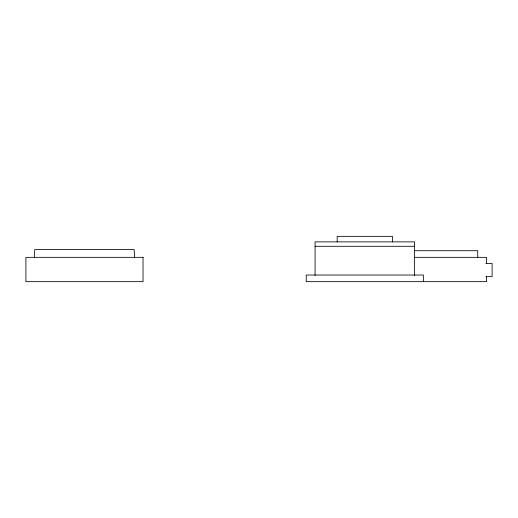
<?xml version="1.0" encoding="UTF-8"?>
<svg xmlns="http://www.w3.org/2000/svg" width="518" height="518" viewBox="0 0 518 518"><rect width="100%" height="100%" fill="white"/><g stroke="black" fill="none" stroke-linecap="round" stroke-linejoin="round"><path stroke-width="0.78" d="M34.363 257.964L34.738 249.605L134.194 249.605L134.57 257.964M315.074 246.29L414.529 246.29M414.355 250.712L477.732 250.712L477.732 257.815M414.147 257.342L486.577 257.342L486.577 263.617M485.91 263.429L492.1 263.429L492.1 276.67L485.91 276.67M486.577 276.165L486.577 281.656L306.235 281.656L306.235 275.026L423.368 275.026L423.368 281.656M414.529 275.401L414.529 241.874L315.074 241.874L315.074 275.401M392.43 241.874L392.43 236.344L337.179 236.344L337.179 241.874M143.033 257.342L25.9 257.342L25.9 281.656L143.033 281.656L143.033 257.342"/></g></svg>
